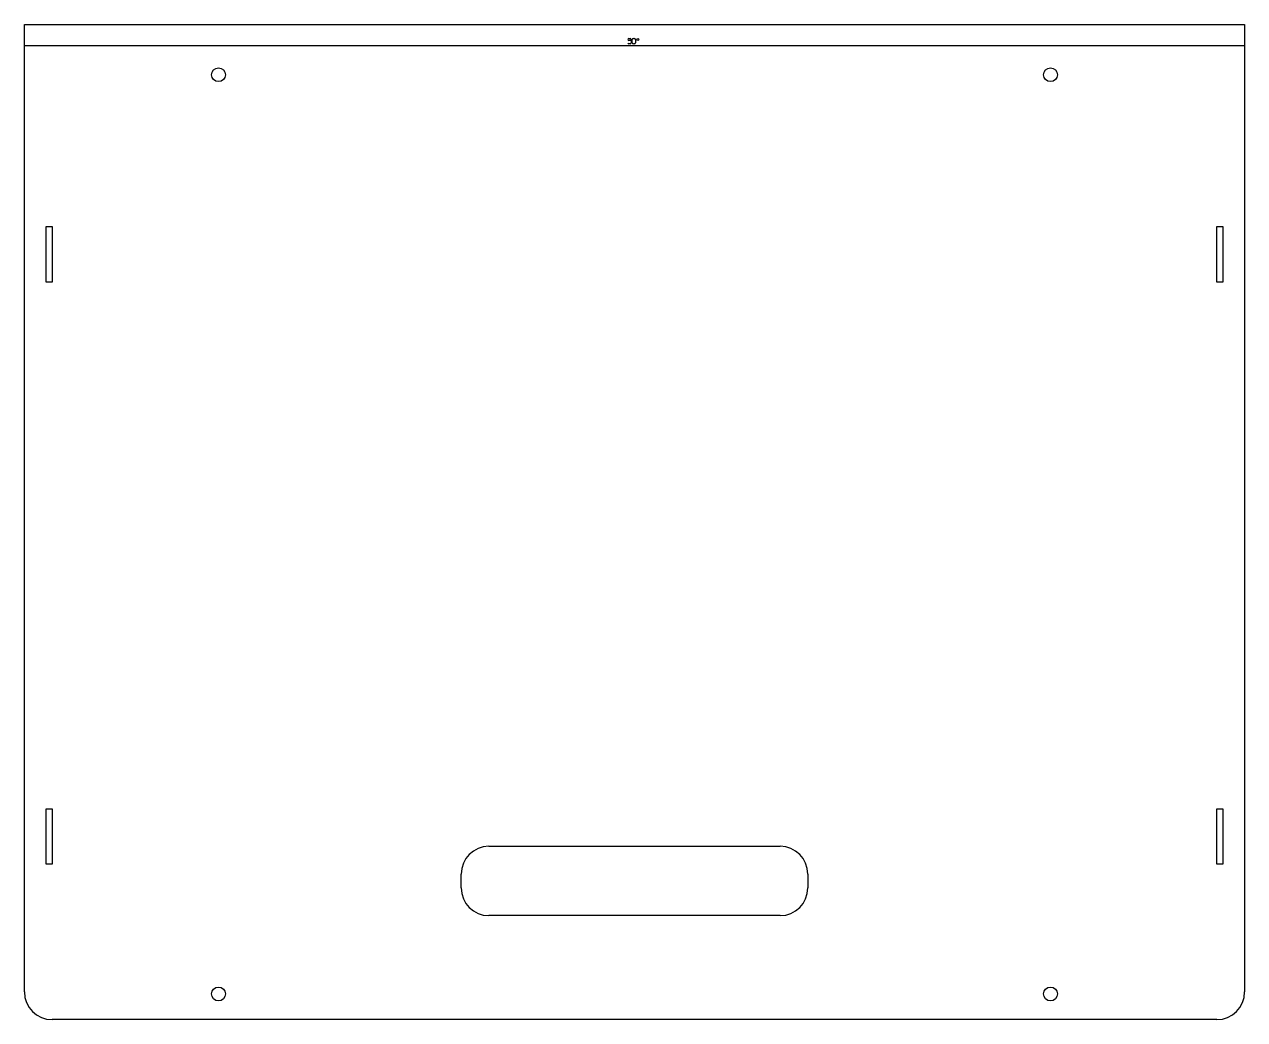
# Model space of a CAD drawing. Header units: millimetres. Extents: x 0 to 440, y 0 to 359.
import ezdxf

# ---------------------------------------------------------------- set-up
doc = ezdxf.new("R2010")
doc.units = ezdxf.units.MM
for name, color, linetype in [('Unfold_Sketch', 7, 'CONTINUOUS'), ('Unfold_Sketch_Bend_Labels', 7, 'CONTINUOUS'), ('Unfold_Sketch_Bends', 7, 'CONTINUOUS'), ('Unfold_Sketch_Holes', 7, 'CONTINUOUS'), ('Unfold_Sketch_Internal', 7, 'CONTINUOUS')]:
    doc.layers.add(name, color=color, linetype=linetype)

msp = doc.modelspace()

# ---------------------------------------------------------------- linework, layer by layer
at = {"layer": 'Unfold_Sketch'}
for p, q in [((0, 353.4), (0, 358.9)), ((0, 358.9), (440, 358.9)), ((440, 358.9), (440, 353.4)), ((0, 349), (0, 353.4)), ((440, 353.4), (440, 349)), ((0, 10), (0, 349)), ((440, 349), (440, 10)), ((430, 0), (10, 0))]:
    msp.add_line(p, q, dxfattribs=at)
for centre, start, end in [((10, 10), -180, -90), ((430, 10), -90, 0)]:
    msp.add_arc(centre, 10, start, end, dxfattribs=at)
at = {"layer": 'Unfold_Sketch_Bend_Labels'}
for p, q in [((218, 353.87), (218.4, 353.87)), ((218.8, 353.07), (218, 353.07)), ((218.8, 353.47), (218.8, 352.27)), ((219.2, 352.27), (219.2, 353.47)), ((219.6, 353.87), (220, 353.87)), ((220.4, 353.47), (220.4, 352.27)), ((218.4, 351.87), (218, 351.87)), ((220, 351.87), (219.6, 351.87))]:
    msp.add_line(p, q, dxfattribs=at)
msp.add_circle((221.2, 353.47), 0.4, dxfattribs=at)
for centre, start, end in [((218, 353.47), 90, -90), ((218, 352.27), -180, -90), ((218.4, 353.47), 0, 90), ((218.4, 352.27), -90, 0), ((219.6, 353.47), 90, 180), ((219.6, 352.27), -180, -90), ((220, 353.47), 0, 90), ((220, 352.27), -90, 0)]:
    msp.add_arc(centre, 0.4, start, end, dxfattribs=at)
at = {"layer": 'Unfold_Sketch_Bends'}
msp.add_line((440, 351.2), (0, 351.2), dxfattribs=at)
at = {"layer": 'Unfold_Sketch_Holes'}
for centre in [(70, 340.75), (370, 340.75), (70, 9.25), (370, 9.25)]:
    msp.add_circle(centre, 2.5, dxfattribs=at)
at = {"layer": 'Unfold_Sketch_Internal'}
for p, q in [((7.9, 266), (7.9, 286)), ((7.9, 286), (10, 286)), ((10, 286), (10, 266)), ((430, 266), (430, 286)), ((430, 286), (432.1, 286)), ((432.1, 286), (432.1, 266)), ((10, 266), (7.9, 266)), ((432.1, 266), (430, 266)), ((7.9, 56), (7.9, 76)), ((7.9, 76), (10, 76)), ((10, 76), (10, 56)), ((430, 56), (430, 76)), ((430, 76), (432.1, 76)), ((432.1, 76), (432.1, 56)), ((167.5, 62.5), (272.5, 62.5)), ((10, 56), (7.9, 56)), ((432.1, 56), (430, 56)), ((157.5, 47.5), (157.5, 52.5)), ((282.5, 52.5), (282.5, 47.5)), ((272.5, 37.5), (167.5, 37.5))]:
    msp.add_line(p, q, dxfattribs=at)
for centre, start, end in [((167.5, 52.5), 90, -180), ((272.5, 52.5), 0, 90), ((167.5, 47.5), 180, -90), ((272.5, 47.5), -90, 0)]:
    msp.add_arc(centre, 10, start, end, dxfattribs=at)

doc.saveas('drawing.dxf')
